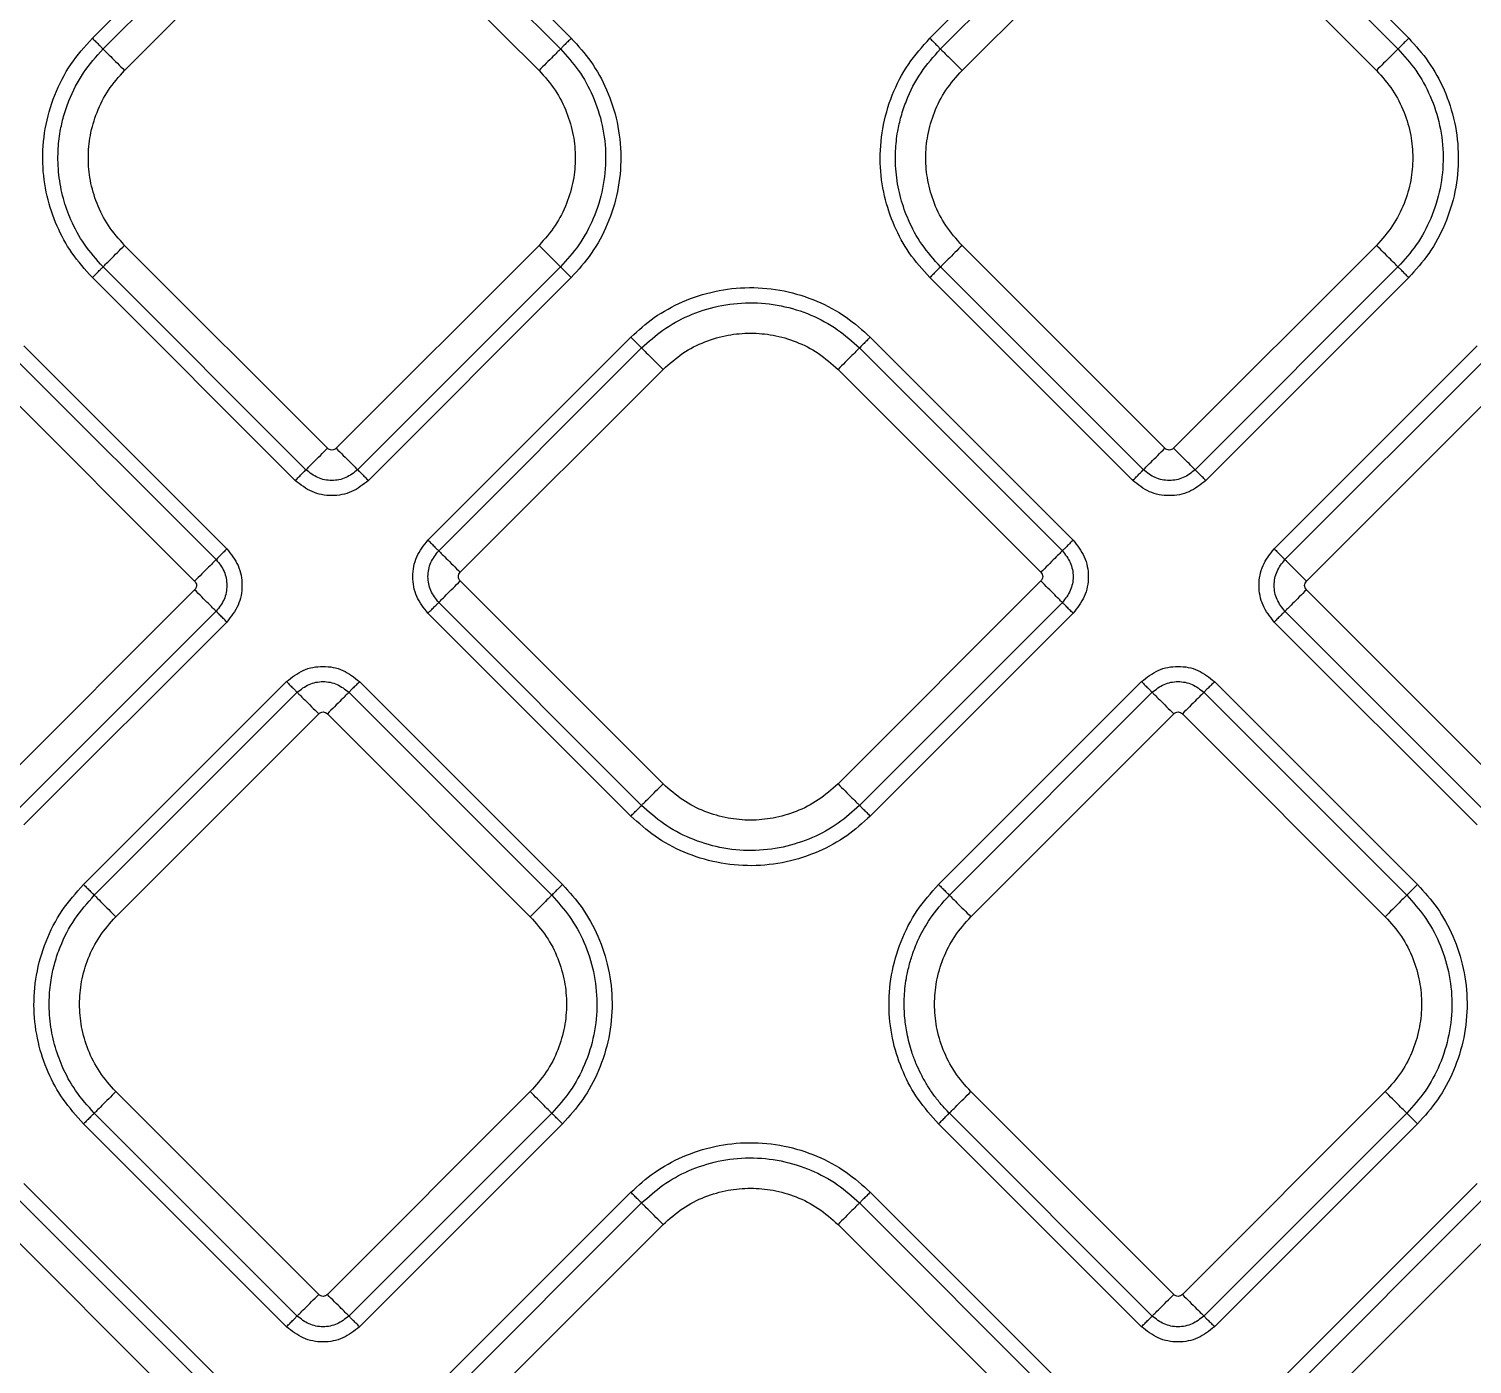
# Model space of a CAD drawing. Extents: x 832 to 912, y 781 to 934.
# Drawn here: x 872.201 to 876.887, y 846.933 to 851.269 of the extents above; entities that cross this region are included whole.
import ezdxf

# ---------------------------------------------------------------- set-up
doc = ezdxf.new("R2010")
doc.units = 0
doc.header["$MEASUREMENT"] = 0
doc.layers.add('1', color=4, linetype='Continuous')

# ---------------------------------------------------------------- blocks, each defined once
blk = doc.blocks.new('2026 SOVEREIGN HL')
at = {"layer": '1', "color": 3, "linetype": 'Continuous', "lineweight": 25}
for p, q in [((40.6776, 54.1437), (41.3364, 54.8025)), ((41.5739, 54.8025), (42.2327, 54.1437)), ((43.397, 54.1436), (44.0558, 54.8024)), ((44.2933, 54.8024), (44.9521, 54.1436)), ((40.7124, 54.1088), (41.3713, 54.7676)), ((41.539, 54.7676), (42.1978, 54.1088)), ((43.4319, 54.1088), (44.0907, 54.7676)), ((44.2584, 54.7676), (44.9172, 54.1088)), ((40.7822, 54.0391), (41.441, 54.6979)), ((41.4693, 54.6979), (42.1281, 54.0391)), ((43.5016, 54.039), (44.1604, 54.6979)), ((44.1887, 54.6979), (44.8475, 54.039)), ((41.441, 52.8121), (40.7822, 53.471)), ((42.1281, 53.471), (41.4693, 52.8121)), ((44.1604, 52.8121), (43.5016, 53.4709)), ((44.8475, 53.4709), (44.1887, 52.8121)), ((41.3713, 52.7424), (40.7124, 53.4012)), ((42.1978, 53.4012), (41.539, 52.7424)), ((44.0907, 52.7424), (43.4319, 53.4012)), ((44.9172, 53.4012), (44.2584, 52.7424)), ((41.3364, 52.7076), (40.6776, 53.3664)), ((42.2327, 53.3664), (41.5739, 52.7076)), ((44.0558, 52.7076), (43.397, 53.3664)), ((44.9521, 53.3664), (44.2933, 52.7076)), ((41.7674, 52.514), (42.4262, 53.1728)), ((43.2035, 53.1728), (43.8623, 52.514)), ((40.4207, 53.1095), (41.0795, 52.4506)), ((40.4555, 53.1443), (41.1143, 52.4855)), ((41.8022, 52.4792), (42.4611, 53.138)), ((43.1686, 53.138), (43.8274, 52.4792)), ((44.5153, 52.4855), (45.1741, 53.1443)), ((44.5501, 52.4506), (45.209, 53.1095)), ((41.872, 52.4094), (42.5308, 53.0683)), ((43.0989, 53.0683), (43.7577, 52.4094)), ((40.3509, 53.0397), (41.0098, 52.3809)), ((44.6199, 52.3809), (45.2787, 53.0397)), ((41.0098, 52.3526), (40.3509, 51.6938)), ((42.5308, 51.7223), (41.872, 52.3812)), ((43.7577, 52.3812), (43.0989, 51.7223)), ((45.2787, 51.6938), (44.6199, 52.3526)), ((42.4611, 51.6526), (41.8022, 52.3114)), ((43.8274, 52.3114), (43.1686, 51.6526)), ((41.0795, 52.2829), (40.4207, 51.6241)), ((42.4262, 51.6178), (41.7674, 52.2766)), ((43.8623, 52.2766), (43.2035, 51.6178)), ((45.209, 51.6241), (44.5501, 52.2829)), ((41.1143, 52.248), (40.4555, 51.5892)), ((45.1741, 51.5892), (44.5153, 52.248)), ((40.6491, 51.3957), (41.3079, 52.0545)), ((41.5453, 52.0545), (42.2041, 51.3957)), ((43.4255, 51.3957), (44.0843, 52.0545)), ((44.3218, 52.0545), (44.9806, 51.3957)), ((40.6839, 51.3608), (41.3427, 52.0197)), ((41.5105, 52.0197), (42.1693, 51.3608)), ((43.4604, 51.3609), (44.1192, 52.0197)), ((44.2869, 52.0197), (44.9457, 51.3609)), ((40.7536, 51.2911), (41.4125, 51.9499)), ((41.4407, 51.9499), (42.0996, 51.2911)), ((43.5301, 51.2911), (44.1889, 51.95)), ((44.2172, 51.95), (44.876, 51.2911)), ((41.4125, 50.0642), (40.7536, 50.723)), ((42.0996, 50.723), (41.4407, 50.0642)), ((44.1889, 50.0642), (43.5301, 50.723)), ((44.876, 50.723), (44.2172, 50.0642)), ((41.3079, 49.9596), (40.6491, 50.6184)), ((41.3427, 49.9945), (40.6839, 50.6533)), ((42.1693, 50.6533), (41.5105, 49.9945)), ((42.2041, 50.6184), (41.5453, 49.9596)), ((44.0843, 49.9597), (43.4255, 50.6185)), ((44.1192, 49.9945), (43.4604, 50.6533)), ((44.9457, 50.6533), (44.2869, 49.9945)), ((44.9806, 50.6185), (44.3218, 49.9597)), ((40.4207, 50.39), (41.0795, 49.7312)), ((40.4555, 50.4249), (41.1143, 49.7661)), ((41.7674, 49.7376), (42.4262, 50.3964)), ((43.2034, 50.3964), (43.8622, 49.7376)), ((44.5153, 49.7661), (45.1741, 50.4249)), ((44.5502, 49.7312), (45.209, 50.39)), ((41.8022, 49.7027), (42.461, 50.3615)), ((43.1686, 50.3615), (43.8274, 49.7027)), ((40.351, 50.3203), (41.0098, 49.6615)), ((41.8719, 49.633), (42.5307, 50.2918)), ((43.0989, 50.2918), (43.7577, 49.633)), ((44.6199, 49.6615), (45.2787, 50.3203))]:
    blk.add_line(p, q, dxfattribs=at)
for points, knots in [([(40.6776, 53.3664), (40.6542, 53.3925), (40.6088, 53.4432), (40.56, 53.5338), (40.527, 53.632), (40.5132, 53.7393), (40.521, 53.851), (40.5523, 53.9599), (40.6037, 54.0607), (40.6532, 54.1163), (40.6776, 54.1437)], [0, 0, 0, 0, 0.121442, 0.236288, 0.355187, 0.480547, 0.610328, 0.741991, 0.872767, 1, 1, 1, 1]), ([(40.6776, 54.1437), (40.6815, 54.1397), (40.6896, 54.1316), (40.7006, 54.1206), (40.7091, 54.1121), (40.7113, 54.1099), (40.7124, 54.1088)], [0, 0, 0, 0, 0.23645, 0.4921, 0.752056, 1, 1, 1, 1]), ([(42.2327, 54.1437), (42.2287, 54.1397), (42.2206, 54.1316), (42.2096, 54.1206), (42.2011, 54.1121), (42.1989, 54.1099), (42.1978, 54.1088)], [0, 0, 0, 0, 0.236451, 0.4921, 0.752056, 1, 1, 1, 1]), ([(42.2327, 54.1437), (42.2548, 54.119), (42.3005, 54.0683), (42.3511, 53.9755), (42.3852, 53.871), (42.3975, 53.7587), (42.3867, 53.6457), (42.3533, 53.5393), (42.3023, 53.4439), (42.2554, 53.3918), (42.2327, 53.3664)], [0, 0, 0, 0, 0.11509, 0.237016, 0.364589, 0.495523, 0.627141, 0.756681, 0.881634, 1, 1, 1, 1]), ([(43.397, 53.3664), (43.3736, 53.3924), (43.3282, 53.4431), (43.2794, 53.5337), (43.2464, 53.632), (43.2326, 53.7393), (43.2405, 53.851), (43.2717, 53.9599), (43.3231, 54.0607), (43.3726, 54.1162), (43.397, 54.1436)], [0, 0, 0, 0, 0.121442, 0.236288, 0.355187, 0.480547, 0.610328, 0.741991, 0.872767, 1, 1, 1, 1]), ([(43.397, 54.1436), (43.4009, 54.1397), (43.409, 54.1316), (43.42, 54.1206), (43.4285, 54.1121), (43.4308, 54.1099), (43.4319, 54.1088)], [0, 0, 0, 0, 0.236448, 0.492099, 0.752055, 1, 1, 1, 1]), ([(44.9521, 54.1436), (44.9482, 54.1397), (44.94, 54.1316), (44.9291, 54.1206), (44.9205, 54.1121), (44.9183, 54.1099), (44.9172, 54.1088)], [0, 0, 0, 0, 0.2364509, 0.4921013, 0.7520564, 1, 1, 1, 1]), ([(44.9521, 54.1436), (44.9743, 54.119), (45.0199, 54.0682), (45.0705, 53.9754), (45.1046, 53.8709), (45.1169, 53.7587), (45.1061, 53.6457), (45.0727, 53.5393), (45.0217, 53.4439), (44.9749, 53.3917), (44.9521, 53.3664)], [0, 0, 0, 0, 0.11509, 0.237017, 0.364589, 0.495523, 0.627141, 0.756681, 0.881633, 1, 1, 1, 1]), ([(40.7124, 53.4012), (40.6912, 53.425), (40.6498, 53.4712), (40.6144, 53.537), (40.5941, 53.5879), (40.5829, 53.6238), (40.5742, 53.6613), (40.5684, 53.7002), (40.5657, 53.739), (40.566, 53.7863), (40.5715, 53.8366), (40.5838, 53.8912), (40.606, 53.9562), (40.6452, 54.0333), (40.6902, 54.0839), (40.7124, 54.1088)], [0, 0, 0, 0, 0.121411, 0.236226, 0.282952, 0.33087, 0.379887, 0.429892, 0.480755, 0.528607, 0.610484, 0.67335, 0.742097, 0.872822, 1, 1, 1, 1]), ([(40.7124, 54.1088), (40.7146, 54.1066), (40.7191, 54.1021), (40.7361, 54.0851), (40.7581, 54.0632), (40.7743, 54.0469), (40.7822, 54.0391)], [0, 0, 0, 0, 0.2479413, 0.5079225, 0.7635547, 1, 1, 1, 1]), ([(42.1978, 54.1088), (42.1956, 54.1066), (42.1911, 54.1021), (42.1741, 54.0851), (42.1522, 54.0632), (42.1359, 54.0469), (42.1281, 54.0391)], [0, 0, 0, 0, 0.2479414, 0.5079228, 0.7635544, 1, 1, 1, 1]), ([(42.1978, 54.1088), (42.218, 54.0864), (42.2596, 54.0402), (42.3056, 53.9557), (42.3367, 53.8606), (42.3479, 53.7584), (42.338, 53.6555), (42.3076, 53.5587), (42.2612, 53.4718), (42.2185, 53.4243), (42.1978, 53.4012)], [0, 0, 0, 0, 0.11509, 0.237016, 0.364588, 0.495523, 0.627141, 0.756681, 0.881633, 1, 1, 1, 1]), ([(43.4319, 53.4012), (43.4106, 53.4249), (43.3692, 53.4711), (43.3338, 53.537), (43.3136, 53.5879), (43.3023, 53.6238), (43.2937, 53.6613), (43.2878, 53.7001), (43.2851, 53.739), (43.2854, 53.7863), (43.2909, 53.8366), (43.3033, 53.8912), (43.3254, 53.9562), (43.3646, 54.0333), (43.4096, 54.0838), (43.4319, 54.1088)], [0, 0, 0, 0, 0.121411, 0.236228, 0.282953, 0.330871, 0.379888, 0.429892, 0.480755, 0.528607, 0.610484, 0.67335, 0.742097, 0.872822, 1, 1, 1, 1]), ([(43.4319, 54.1088), (43.434, 54.1066), (43.4385, 54.1021), (43.4555, 54.0851), (43.4775, 54.0632), (43.4938, 54.0469), (43.5016, 54.039)], [0, 0, 0, 0, 0.2479409, 0.5079229, 0.7635551, 1, 1, 1, 1]), ([(44.9172, 54.1088), (44.915, 54.1066), (44.9105, 54.1021), (44.8935, 54.0851), (44.8716, 54.0632), (44.8553, 54.0469), (44.8475, 54.039)], [0, 0, 0, 0, 0.247941, 0.507922, 0.763554, 1, 1, 1, 1]), ([(44.9172, 54.1088), (44.9374, 54.0863), (44.979, 54.0401), (45.025, 53.9556), (45.0561, 53.8605), (45.0673, 53.7584), (45.0574, 53.6555), (45.027, 53.5586), (44.9806, 53.4718), (44.9379, 53.4243), (44.9172, 53.4012)], [0, 0, 0, 0, 0.11509, 0.237016, 0.364588, 0.495523, 0.627141, 0.756681, 0.881633, 1, 1, 1, 1]), ([(40.7822, 53.471), (40.7638, 53.4917), (40.7274, 53.5327), (40.6908, 53.6053), (40.6691, 53.68), (40.6623, 53.755), (40.6691, 53.83), (40.6908, 53.9047), (40.7274, 53.9774), (40.7638, 54.0184), (40.7822, 54.0391)], [0, 0, 0, 0, 0.131359, 0.259988, 0.383484, 0.5, 0.616516, 0.740012, 0.868641, 1, 1, 1, 1]), ([(42.1281, 54.0391), (42.1464, 54.0184), (42.1828, 53.9774), (42.2194, 53.9047), (42.2411, 53.83), (42.248, 53.755), (42.2411, 53.68), (42.2194, 53.6053), (42.1828, 53.5327), (42.1464, 53.4917), (42.1281, 53.471)], [0, 0, 0, 0, 0.131359, 0.259988, 0.383484, 0.5, 0.616516, 0.740012, 0.868641, 1, 1, 1, 1]), ([(43.5016, 53.4709), (43.4832, 53.4916), (43.4468, 53.5326), (43.4102, 53.6053), (43.3885, 53.68), (43.3817, 53.755), (43.3885, 53.83), (43.4102, 53.9047), (43.4468, 53.9774), (43.4832, 54.0183), (43.5016, 54.039)], [0, 0, 0, 0, 0.131359, 0.259989, 0.383484, 0.5, 0.616517, 0.740011, 0.868641, 1, 1, 1, 1]), ([(44.8475, 54.039), (44.8659, 54.0183), (44.9022, 53.9774), (44.9389, 53.9047), (44.9606, 53.83), (44.9674, 53.755), (44.9606, 53.68), (44.9389, 53.6053), (44.9022, 53.5326), (44.8659, 53.4916), (44.8475, 53.4709)], [0, 0, 0, 0, 0.13136, 0.259989, 0.383483, 0.5, 0.616516, 0.740011, 0.86864, 1, 1, 1, 1]), ([(40.7124, 53.4012), (40.7146, 53.4034), (40.7191, 53.4079), (40.7361, 53.4249), (40.7581, 53.4469), (40.7743, 53.4631), (40.7822, 53.471)], [0, 0, 0, 0, 0.247942, 0.507925, 0.763557, 1, 1, 1, 1]), ([(42.1978, 53.4012), (42.1956, 53.4034), (42.1911, 53.4079), (42.1741, 53.4249), (42.1522, 53.4469), (42.1359, 53.4631), (42.1281, 53.471)], [0, 0, 0, 0, 0.247942, 0.507925, 0.763557, 1, 1, 1, 1]), ([(43.5016, 53.4709), (43.4938, 53.4631), (43.4775, 53.4468), (43.4555, 53.4249), (43.4385, 53.4079), (43.434, 53.4034), (43.4319, 53.4012)], [0, 0, 0, 0, 0.236442, 0.492075, 0.752058, 1, 1, 1, 1]), ([(44.9172, 53.4012), (44.915, 53.4034), (44.9105, 53.4079), (44.8935, 53.4249), (44.8716, 53.4468), (44.8553, 53.4631), (44.8475, 53.4709)], [0, 0, 0, 0, 0.247943, 0.507924, 0.763556, 1, 1, 1, 1]), ([(40.6776, 53.3664), (40.6815, 53.3703), (40.6896, 53.3784), (40.7006, 53.3894), (40.7091, 53.3979), (40.7113, 53.4001), (40.7124, 53.4012)], [0, 0, 0, 0, 0.236445, 0.492097, 0.752055, 1, 1, 1, 1]), ([(42.2327, 53.3664), (42.2287, 53.3703), (42.2206, 53.3784), (42.2096, 53.3894), (42.2011, 53.3979), (42.1989, 53.4001), (42.1978, 53.4012)], [0, 0, 0, 0, 0.236447, 0.492097, 0.752055, 1, 1, 1, 1]), ([(43.4319, 53.4012), (43.4308, 53.4001), (43.4285, 53.3979), (43.42, 53.3894), (43.409, 53.3784), (43.4009, 53.3703), (43.397, 53.3664)], [0, 0, 0, 0, 0.247944, 0.507905, 0.763556, 1, 1, 1, 1]), ([(44.9521, 53.3664), (44.9482, 53.3703), (44.94, 53.3784), (44.9291, 53.3894), (44.9205, 53.3979), (44.9183, 53.4001), (44.9172, 53.4012)], [0, 0, 0, 0, 0.236446, 0.492097, 0.752057, 1, 1, 1, 1]), ([(42.4262, 53.1728), (42.4508, 53.195), (42.5016, 53.2407), (42.5944, 53.2913), (42.6989, 53.3254), (42.8111, 53.3377), (42.9241, 53.3269), (43.0306, 53.2934), (43.1259, 53.2424), (43.1781, 53.1956), (43.2035, 53.1728)], [0, 0, 0, 0, 0.11509, 0.237016, 0.364589, 0.495523, 0.627141, 0.756681, 0.881633, 1, 1, 1, 1]), ([(42.4611, 53.138), (42.4835, 53.1582), (42.5297, 53.1998), (42.6142, 53.2458), (42.7093, 53.2768), (42.8115, 53.288), (42.9143, 53.2782), (43.0112, 53.2478), (43.098, 53.2013), (43.1455, 53.1587), (43.1686, 53.138)], [0, 0, 0, 0, 0.11509, 0.237016, 0.364589, 0.495522, 0.62714, 0.756681, 0.881633, 1, 1, 1, 1]), ([(42.4262, 53.1728), (42.4301, 53.1689), (42.4383, 53.1608), (42.4492, 53.1498), (42.4577, 53.1413), (42.46, 53.1391), (42.4611, 53.138)], [0, 0, 0, 0, 0.23645, 0.4921, 0.752056, 1, 1, 1, 1]), ([(42.5308, 53.0683), (42.5515, 53.0866), (42.5925, 53.123), (42.6651, 53.1596), (42.7398, 53.1813), (42.8148, 53.1881), (42.8898, 53.1813), (42.9645, 53.1596), (43.0372, 53.123), (43.0782, 53.0866), (43.0989, 53.0683)], [0, 0, 0, 0, 0.131359, 0.259989, 0.383484, 0.5, 0.616516, 0.740011, 0.868641, 1, 1, 1, 1]), ([(43.2035, 53.1728), (43.1996, 53.1689), (43.1914, 53.1608), (43.1805, 53.1498), (43.172, 53.1413), (43.1697, 53.1391), (43.1686, 53.138)], [0, 0, 0, 0, 0.236448, 0.492099, 0.752055, 1, 1, 1, 1]), ([(42.4611, 53.138), (42.4632, 53.1358), (42.4677, 53.1313), (42.4847, 53.1143), (42.5067, 53.0924), (42.523, 53.0761), (42.5308, 53.0683)], [0, 0, 0, 0, 0.2479409, 0.5079218, 0.7635538, 1, 1, 1, 1]), ([(43.1686, 53.138), (43.1664, 53.1358), (43.1619, 53.1313), (43.1449, 53.1143), (43.123, 53.0924), (43.1067, 53.0761), (43.0989, 53.0683)], [0, 0, 0, 0, 0.2479409, 0.5079229, 0.7635551, 1, 1, 1, 1]), ([(41.3713, 52.7424), (41.3734, 52.7446), (41.3779, 52.7491), (41.3949, 52.7661), (41.4169, 52.788), (41.4332, 52.8043), (41.441, 52.8121)], [0, 0, 0, 0, 0.247941, 0.507925, 0.763555, 1, 1, 1, 1]), ([(41.4693, 52.8121), (41.4672, 52.8105), (41.463, 52.8073), (41.4551, 52.8058), (41.4472, 52.8073), (41.443, 52.8105), (41.441, 52.8121)], [0, 0, 0, 0, 0.250228, 0.499998, 0.749772, 1, 1, 1, 1]), ([(41.4693, 52.8121), (41.4771, 52.8043), (41.4934, 52.788), (41.5153, 52.7661), (41.5323, 52.7491), (41.5368, 52.7446), (41.539, 52.7424)], [0, 0, 0, 0, 0.236445, 0.492075, 0.752059, 1, 1, 1, 1]), ([(44.0907, 52.7424), (44.0929, 52.7446), (44.0973, 52.7491), (44.1144, 52.7661), (44.1363, 52.788), (44.1526, 52.8043), (44.1604, 52.8121)], [0, 0, 0, 0, 0.247942, 0.507925, 0.763558, 1, 1, 1, 1]), ([(44.1887, 52.8121), (44.1866, 52.8105), (44.1825, 52.8072), (44.1745, 52.8058), (44.1666, 52.8072), (44.1625, 52.8105), (44.1604, 52.8121)], [0, 0, 0, 0, 0.2502254, 0.5, 0.7497746, 1, 1, 1, 1]), ([(44.2584, 52.7424), (44.2562, 52.7446), (44.2517, 52.749), (44.2348, 52.766), (44.2128, 52.788), (44.1965, 52.8043), (44.1887, 52.8121)], [0, 0, 0, 0, 0.247332, 0.507094, 0.762967, 1, 1, 1, 1]), ([(41.3364, 52.7076), (41.3403, 52.7115), (41.3484, 52.7196), (41.3594, 52.7306), (41.3679, 52.7391), (41.3702, 52.7413), (41.3713, 52.7424)], [0, 0, 0, 0, 0.236448, 0.492098, 0.752056, 1, 1, 1, 1]), ([(41.539, 52.7424), (41.5267, 52.7328), (41.5022, 52.7134), (41.4551, 52.7048), (41.4081, 52.7134), (41.3835, 52.7328), (41.3713, 52.7424)], [0, 0, 0, 0, 0.249876, 0.500014, 0.750138, 1, 1, 1, 1]), ([(41.539, 52.7424), (41.5401, 52.7413), (41.5423, 52.7391), (41.5508, 52.7306), (41.5618, 52.7196), (41.5699, 52.7115), (41.5739, 52.7076)], [0, 0, 0, 0, 0.247944, 0.507902, 0.763552, 1, 1, 1, 1]), ([(44.0558, 52.7076), (44.0597, 52.7115), (44.0679, 52.7196), (44.0788, 52.7306), (44.0873, 52.7391), (44.0896, 52.7413), (44.0907, 52.7424)], [0, 0, 0, 0, 0.236449, 0.492098, 0.752056, 1, 1, 1, 1]), ([(44.2584, 52.7424), (44.2461, 52.7327), (44.2216, 52.7134), (44.1745, 52.7048), (44.1275, 52.7134), (44.1029, 52.7327), (44.0907, 52.7424)], [0, 0, 0, 0, 0.249861, 0.499986, 0.750125, 1, 1, 1, 1]), ([(44.2933, 52.7076), (44.2891, 52.7117), (44.2809, 52.72), (44.27, 52.7308), (44.2617, 52.7391), (44.2595, 52.7413), (44.2584, 52.7424)], [0, 0, 0, 0, 0.250007, 0.500014, 0.750005, 1, 1, 1, 1]), ([(41.5739, 52.7076), (41.5565, 52.6939), (41.5218, 52.6664), (41.4551, 52.6544), (41.3885, 52.6664), (41.3537, 52.6939), (41.3364, 52.7076)], [0, 0, 0, 0, 0.25007, 0.500017, 0.749933, 1, 1, 1, 1]), ([(44.2933, 52.7076), (44.2759, 52.6938), (44.2412, 52.6664), (44.1745, 52.6543), (44.1079, 52.6664), (44.0732, 52.6938), (44.0558, 52.7076)], [0, 0, 0, 0, 0.250068, 0.499984, 0.74993, 1, 1, 1, 1]), ([(41.7674, 52.2766), (41.7537, 52.2939), (41.7262, 52.3287), (41.7142, 52.3953), (41.7262, 52.4619), (41.7537, 52.4967), (41.7674, 52.514)], [0, 0, 0, 0, 0.250071, 0.500018, 0.749932, 1, 1, 1, 1]), ([(41.7674, 52.514), (41.7713, 52.5101), (41.7794, 52.502), (41.7904, 52.491), (41.7989, 52.4825), (41.8011, 52.4803), (41.8022, 52.4792)], [0, 0, 0, 0, 0.236446, 0.4921, 0.752057, 1, 1, 1, 1]), ([(43.8623, 52.514), (43.8581, 52.5099), (43.8499, 52.5016), (43.8391, 52.4908), (43.8308, 52.4825), (43.8285, 52.4803), (43.8274, 52.4792)], [0, 0, 0, 0, 0.250005, 0.50001, 0.750003, 1, 1, 1, 1]), ([(43.8623, 52.514), (43.876, 52.4967), (43.9034, 52.4619), (43.9155, 52.3953), (43.9034, 52.3287), (43.876, 52.2939), (43.8623, 52.2766)], [0, 0, 0, 0, 0.250071, 0.500016, 0.749932, 1, 1, 1, 1]), ([(41.0795, 52.4506), (41.0773, 52.4485), (41.0728, 52.444), (41.0558, 52.427), (41.0339, 52.4051), (41.0176, 52.3888), (41.0098, 52.3809)], [0, 0, 0, 0, 0.2473327, 0.5070928, 0.7629676, 1, 1, 1, 1]), ([(41.1143, 52.4855), (41.1102, 52.4814), (41.1019, 52.4731), (41.0911, 52.4623), (41.0828, 52.454), (41.0806, 52.4518), (41.0795, 52.4506)], [0, 0, 0, 0, 0.250007, 0.500015, 0.750005, 1, 1, 1, 1]), ([(41.0795, 52.4506), (41.0891, 52.4384), (41.1085, 52.4138), (41.1171, 52.3668), (41.1085, 52.3197), (41.0891, 52.2952), (41.0795, 52.2829)], [0, 0, 0, 0, 0.249877, 0.500015, 0.750138, 1, 1, 1, 1]), ([(41.1143, 52.4855), (41.128, 52.4682), (41.1555, 52.4334), (41.1675, 52.3668), (41.1555, 52.3001), (41.128, 52.2654), (41.1143, 52.248)], [0, 0, 0, 0, 0.2500709, 0.5000178, 0.7499324, 1, 1, 1, 1]), ([(41.8022, 52.3114), (41.7926, 52.3237), (41.7732, 52.3482), (41.7646, 52.3953), (41.7732, 52.4424), (41.7926, 52.4669), (41.8022, 52.4792)], [0, 0, 0, 0, 0.249875, 0.500013, 0.75014, 1, 1, 1, 1]), ([(41.8022, 52.4792), (41.8044, 52.477), (41.8089, 52.4725), (41.8259, 52.4555), (41.8479, 52.4335), (41.8641, 52.4173), (41.872, 52.4094)], [0, 0, 0, 0, 0.247942, 0.507925, 0.763557, 1, 1, 1, 1]), ([(43.8274, 52.4792), (43.8253, 52.477), (43.8208, 52.4725), (43.8038, 52.4555), (43.7819, 52.4336), (43.7656, 52.4173), (43.7577, 52.4094)], [0, 0, 0, 0, 0.247332, 0.507094, 0.762967, 1, 1, 1, 1]), ([(43.8274, 52.4792), (43.8371, 52.4669), (43.8564, 52.4424), (43.865, 52.3953), (43.8564, 52.3482), (43.8371, 52.3237), (43.8274, 52.3114)], [0, 0, 0, 0, 0.249877, 0.500016, 0.750139, 1, 1, 1, 1]), ([(44.5153, 52.248), (44.5016, 52.2654), (44.4741, 52.3001), (44.4621, 52.3668), (44.4741, 52.4334), (44.5016, 52.4682), (44.5153, 52.4855)], [0, 0, 0, 0, 0.250071, 0.500018, 0.749932, 1, 1, 1, 1]), ([(44.5153, 52.4855), (44.5192, 52.4816), (44.5273, 52.4735), (44.5383, 52.4625), (44.5468, 52.454), (44.549, 52.4517), (44.5501, 52.4506)], [0, 0, 0, 0, 0.236446, 0.4921, 0.752056, 1, 1, 1, 1]), ([(44.5501, 52.2829), (44.5405, 52.2952), (44.5211, 52.3197), (44.5125, 52.3668), (44.5211, 52.4138), (44.5405, 52.4384), (44.5501, 52.4506)], [0, 0, 0, 0, 0.249877, 0.500015, 0.750137, 1, 1, 1, 1]), ([(44.5501, 52.4506), (44.5523, 52.4485), (44.5568, 52.444), (44.5738, 52.427), (44.5958, 52.405), (44.612, 52.3887), (44.6199, 52.3809)], [0, 0, 0, 0, 0.247942, 0.507923, 0.763554, 1, 1, 1, 1]), ([(41.872, 52.3812), (41.8703, 52.3832), (41.8671, 52.3874), (41.8656, 52.3953), (41.8671, 52.4032), (41.8703, 52.4074), (41.872, 52.4094)], [0, 0, 0, 0, 0.25022, 0.499992, 0.749764, 1, 1, 1, 1]), ([(43.7577, 52.4094), (43.7593, 52.4074), (43.7626, 52.4032), (43.7641, 52.3953), (43.7626, 52.3874), (43.7593, 52.3832), (43.7577, 52.3812)], [0, 0, 0, 0, 0.250236, 0.500008, 0.74978, 1, 1, 1, 1]), ([(41.0098, 52.3809), (41.0114, 52.3789), (41.0146, 52.3747), (41.0161, 52.3668), (41.0146, 52.3589), (41.0114, 52.3547), (41.0098, 52.3526)], [0, 0, 0, 0, 0.250219, 0.499992, 0.749765, 1, 1, 1, 1]), ([(41.0795, 52.2829), (41.0773, 52.2851), (41.0728, 52.2896), (41.0558, 52.3066), (41.0339, 52.3285), (41.0176, 52.3448), (41.0098, 52.3526)], [0, 0, 0, 0, 0.247943, 0.507924, 0.763557, 1, 1, 1, 1]), ([(41.8022, 52.3114), (41.8044, 52.3136), (41.8089, 52.3181), (41.8259, 52.3351), (41.8478, 52.357), (41.8641, 52.3733), (41.872, 52.3812)], [0, 0, 0, 0, 0.247332, 0.507092, 0.762967, 1, 1, 1, 1]), ([(43.8274, 52.3114), (43.8252, 52.3136), (43.8208, 52.3181), (43.8037, 52.3351), (43.7818, 52.3571), (43.7655, 52.3733), (43.7577, 52.3812)], [0, 0, 0, 0, 0.2479408, 0.5079228, 0.7635537, 1, 1, 1, 1]), ([(44.6199, 52.3526), (44.612, 52.3448), (44.5958, 52.3285), (44.5738, 52.3066), (44.5568, 52.2896), (44.5523, 52.2851), (44.5501, 52.2829)], [0, 0, 0, 0, 0.236444, 0.492075, 0.752058, 1, 1, 1, 1]), ([(44.6199, 52.3526), (44.6182, 52.3547), (44.615, 52.3589), (44.6135, 52.3668), (44.615, 52.3747), (44.6182, 52.3789), (44.6199, 52.3809)], [0, 0, 0, 0, 0.250236, 0.500008, 0.74978, 1, 1, 1, 1]), ([(41.7674, 52.2766), (41.7715, 52.2807), (41.7798, 52.289), (41.7906, 52.2998), (41.7989, 52.3081), (41.8011, 52.3103), (41.8022, 52.3114)], [0, 0, 0, 0, 0.250006, 0.500014, 0.750003, 1, 1, 1, 1]), ([(43.8623, 52.2766), (43.8584, 52.2805), (43.8502, 52.2886), (43.8393, 52.2996), (43.8308, 52.3081), (43.8285, 52.3103), (43.8274, 52.3114)], [0, 0, 0, 0, 0.2364453, 0.4920987, 0.7520541, 1, 1, 1, 1]), ([(41.1143, 52.248), (41.1104, 52.252), (41.1023, 52.2601), (41.0913, 52.2711), (41.0828, 52.2796), (41.0806, 52.2818), (41.0795, 52.2829)], [0, 0, 0, 0, 0.236447, 0.492099, 0.752057, 1, 1, 1, 1]), ([(44.5501, 52.2829), (44.549, 52.2818), (44.5468, 52.2796), (44.5383, 52.2711), (44.5273, 52.2601), (44.5192, 52.252), (44.5153, 52.248)], [0, 0, 0, 0, 0.247944, 0.5079, 0.763554, 1, 1, 1, 1]), ([(41.3079, 52.0545), (41.3252, 52.0682), (41.36, 52.0957), (41.4266, 52.1077), (41.4932, 52.0957), (41.528, 52.0682), (41.5453, 52.0545)], [0, 0, 0, 0, 0.2500704, 0.5000172, 0.7499332, 1, 1, 1, 1]), ([(44.0843, 52.0545), (44.1017, 52.0683), (44.1364, 52.0957), (44.203, 52.1077), (44.2697, 52.0957), (44.3044, 52.0683), (44.3218, 52.0545)], [0, 0, 0, 0, 0.250071, 0.500017, 0.749933, 1, 1, 1, 1]), ([(41.3079, 52.0545), (41.312, 52.0504), (41.3203, 52.0421), (41.3311, 52.0313), (41.3394, 52.023), (41.3416, 52.0208), (41.3427, 52.0197)], [0, 0, 0, 0, 0.250006, 0.500009, 0.750002, 1, 1, 1, 1]), ([(41.3427, 52.0197), (41.355, 52.0293), (41.3795, 52.0487), (41.4266, 52.0573), (41.4737, 52.0487), (41.4982, 52.0293), (41.5105, 52.0197)], [0, 0, 0, 0, 0.249877, 0.500014, 0.750138, 1, 1, 1, 1]), ([(41.5453, 52.0545), (41.5414, 52.0506), (41.5333, 52.0425), (41.5223, 52.0315), (41.5138, 52.023), (41.5116, 52.0207), (41.5105, 52.0197)], [0, 0, 0, 0, 0.236442, 0.492097, 0.752056, 1, 1, 1, 1]), ([(44.0843, 52.0545), (44.0884, 52.0504), (44.0967, 52.0421), (44.1076, 52.0313), (44.1159, 52.023), (44.1181, 52.0208), (44.1192, 52.0197)], [0, 0, 0, 0, 0.250008, 0.50001, 0.750003, 1, 1, 1, 1]), ([(44.1192, 52.0197), (44.1314, 52.0294), (44.156, 52.0487), (44.203, 52.0573), (44.2501, 52.0487), (44.2746, 52.0294), (44.2869, 52.0197)], [0, 0, 0, 0, 0.249875, 0.500014, 0.750138, 1, 1, 1, 1]), ([(44.3218, 52.0545), (44.3179, 52.0506), (44.3097, 52.0425), (44.2988, 52.0315), (44.2902, 52.023), (44.288, 52.0208), (44.2869, 52.0197)], [0, 0, 0, 0, 0.236449, 0.492098, 0.752056, 1, 1, 1, 1]), ([(41.3427, 52.0197), (41.3449, 52.0175), (41.3494, 52.013), (41.3664, 51.996), (41.3883, 51.9741), (41.4046, 51.9578), (41.4125, 51.9499)], [0, 0, 0, 0, 0.247332, 0.507094, 0.762967, 1, 1, 1, 1]), ([(41.5105, 52.0197), (41.5083, 52.0175), (41.5038, 52.013), (41.4868, 51.996), (41.4648, 51.974), (41.4486, 51.9578), (41.4407, 51.9499)], [0, 0, 0, 0, 0.247941, 0.507922, 0.763554, 1, 1, 1, 1]), ([(44.1192, 52.0197), (44.1214, 52.0175), (44.1258, 52.013), (44.1428, 51.9961), (44.1648, 51.9741), (44.1811, 51.9578), (44.1889, 51.95)], [0, 0, 0, 0, 0.247332, 0.507094, 0.762967, 1, 1, 1, 1]), ([(44.2869, 52.0197), (44.2847, 52.0175), (44.2802, 52.013), (44.2632, 51.996), (44.2413, 51.9741), (44.225, 51.9578), (44.2172, 51.95)], [0, 0, 0, 0, 0.247941, 0.507923, 0.763555, 1, 1, 1, 1]), ([(41.4125, 51.9499), (41.4145, 51.9516), (41.4187, 51.9548), (41.4266, 51.9563), (41.4345, 51.9548), (41.4387, 51.9516), (41.4407, 51.9499)], [0, 0, 0, 0, 0.250235, 0.5, 0.749769, 1, 1, 1, 1]), ([(44.1889, 51.95), (44.191, 51.9516), (44.1951, 51.9549), (44.203, 51.9563), (44.211, 51.9549), (44.2151, 51.9516), (44.2172, 51.95)], [0, 0, 0, 0, 0.2502254, 0.5, 0.7497746, 1, 1, 1, 1]), ([(42.4611, 51.6526), (42.4632, 51.6548), (42.4677, 51.6593), (42.4847, 51.6763), (42.5067, 51.6982), (42.523, 51.7145), (42.5308, 51.7223)], [0, 0, 0, 0, 0.247942, 0.507923, 0.763555, 1, 1, 1, 1]), ([(43.0989, 51.7223), (43.0782, 51.704), (43.0372, 51.6676), (42.9645, 51.631), (42.8898, 51.6093), (42.8148, 51.6024), (42.7398, 51.6093), (42.6651, 51.631), (42.5925, 51.6676), (42.5515, 51.704), (42.5308, 51.7223)], [0, 0, 0, 0, 0.131359, 0.259988, 0.383484, 0.5, 0.616516, 0.740012, 0.868641, 1, 1, 1, 1]), ([(43.0989, 51.7223), (43.1067, 51.7145), (43.123, 51.6982), (43.1449, 51.6763), (43.1619, 51.6593), (43.1664, 51.6548), (43.1686, 51.6526)], [0, 0, 0, 0, 0.236444, 0.492076, 0.752058, 1, 1, 1, 1]), ([(42.4262, 51.6178), (42.4301, 51.6217), (42.4383, 51.6298), (42.4492, 51.6408), (42.4577, 51.6493), (42.46, 51.6515), (42.4611, 51.6526)], [0, 0, 0, 0, 0.236447, 0.492098, 0.752056, 1, 1, 1, 1]), ([(43.1686, 51.6526), (43.1462, 51.6324), (43.1, 51.5908), (43.0155, 51.5448), (42.9204, 51.5138), (42.8182, 51.5026), (42.7154, 51.5124), (42.6185, 51.5428), (42.5317, 51.5893), (42.4842, 51.6319), (42.4611, 51.6526)], [0, 0, 0, 0, 0.1150895, 0.2370165, 0.3645884, 0.4955226, 0.6271406, 0.7566811, 0.8816332, 1, 1, 1, 1]), ([(43.1686, 51.6526), (43.1697, 51.6515), (43.172, 51.6493), (43.1805, 51.6408), (43.1914, 51.6298), (43.1996, 51.6217), (43.2035, 51.6178)], [0, 0, 0, 0, 0.247945, 0.507903, 0.763554, 1, 1, 1, 1]), ([(43.2035, 51.6178), (43.1788, 51.5956), (43.1281, 51.5499), (43.0353, 51.4993), (42.9308, 51.4652), (42.8185, 51.4529), (42.7056, 51.4637), (42.5991, 51.4971), (42.5038, 51.5481), (42.4516, 51.595), (42.4262, 51.6178)], [0, 0, 0, 0, 0.11509, 0.237016, 0.364589, 0.495522, 0.62714, 0.756681, 0.881633, 1, 1, 1, 1]), ([(40.6491, 50.6184), (40.6257, 50.6445), (40.5803, 50.6952), (40.5314, 50.7858), (40.4985, 50.8841), (40.4846, 50.9914), (40.4925, 51.103), (40.5238, 51.212), (40.5752, 51.3128), (40.6247, 51.3683), (40.6491, 51.3957)], [0, 0, 0, 0, 0.121443, 0.236288, 0.355187, 0.480548, 0.610328, 0.741991, 0.872768, 1, 1, 1, 1]), ([(40.6491, 51.3957), (40.653, 51.3918), (40.6611, 51.3836), (40.6721, 51.3727), (40.6806, 51.3642), (40.6828, 51.3619), (40.6839, 51.3608)], [0, 0, 0, 0, 0.236445, 0.492097, 0.752055, 1, 1, 1, 1]), ([(42.2041, 51.3957), (42.2002, 51.3918), (42.1921, 51.3836), (42.1811, 51.3727), (42.1726, 51.3642), (42.1704, 51.3619), (42.1693, 51.3608)], [0, 0, 0, 0, 0.2364447, 0.4920964, 0.7520547, 1, 1, 1, 1]), ([(42.2041, 51.3957), (42.2263, 51.3711), (42.272, 51.3203), (42.3226, 51.2275), (42.3567, 51.123), (42.369, 51.0108), (42.3582, 50.8978), (42.3248, 50.7913), (42.2737, 50.696), (42.2269, 50.6438), (42.2041, 50.6184)], [0, 0, 0, 0, 0.11509, 0.237016, 0.364588, 0.495522, 0.62714, 0.756681, 0.881633, 1, 1, 1, 1]), ([(43.4255, 50.6185), (43.4022, 50.6445), (43.3567, 50.6952), (43.3079, 50.7858), (43.2749, 50.8841), (43.2611, 50.9914), (43.269, 51.1031), (43.3002, 51.212), (43.3517, 51.3128), (43.4011, 51.3683), (43.4255, 51.3957)], [0, 0, 0, 0, 0.121443, 0.236288, 0.355187, 0.480548, 0.610328, 0.741991, 0.872768, 1, 1, 1, 1]), ([(43.4255, 51.3957), (43.4294, 51.3918), (43.4376, 51.3837), (43.4485, 51.3727), (43.457, 51.3642), (43.4593, 51.362), (43.4604, 51.3609)], [0, 0, 0, 0, 0.236446, 0.492097, 0.752057, 1, 1, 1, 1]), ([(44.9806, 51.3957), (44.9767, 51.3918), (44.9685, 51.3837), (44.9576, 51.3727), (44.9491, 51.3642), (44.9468, 51.362), (44.9457, 51.3609)], [0, 0, 0, 0, 0.236443, 0.492095, 0.752057, 1, 1, 1, 1]), ([(44.9806, 51.3957), (45.0028, 51.3711), (45.0484, 51.3203), (45.099, 51.2275), (45.1331, 51.123), (45.1454, 51.0108), (45.1346, 50.8978), (45.1012, 50.7914), (45.0502, 50.696), (45.0034, 50.6438), (44.9806, 50.6185)], [0, 0, 0, 0, 0.11509, 0.237016, 0.364588, 0.495522, 0.62714, 0.756681, 0.881633, 1, 1, 1, 1]), ([(40.6839, 50.6533), (40.6627, 50.677), (40.6213, 50.7232), (40.5859, 50.789), (40.5656, 50.84), (40.5544, 50.8759), (40.5457, 50.9134), (40.5399, 50.9522), (40.5371, 50.9911), (40.5375, 51.0384), (40.543, 51.0886), (40.5553, 51.1432), (40.5775, 51.2083), (40.6167, 51.2853), (40.6617, 51.3359), (40.6839, 51.3608)], [0, 0, 0, 0, 0.121412, 0.236228, 0.282954, 0.330872, 0.379889, 0.429892, 0.480755, 0.528606, 0.610484, 0.673349, 0.742097, 0.872822, 1, 1, 1, 1]), ([(40.6839, 51.3608), (40.6861, 51.3586), (40.6906, 51.3542), (40.7076, 51.3371), (40.7295, 51.3152), (40.7458, 51.2989), (40.7536, 51.2911)], [0, 0, 0, 0, 0.247941, 0.507924, 0.763556, 1, 1, 1, 1]), ([(42.1693, 51.3608), (42.1671, 51.3586), (42.1626, 51.3542), (42.1456, 51.3371), (42.1237, 51.3152), (42.1074, 51.2989), (42.0996, 51.2911)], [0, 0, 0, 0, 0.247941, 0.507924, 0.763556, 1, 1, 1, 1]), ([(42.1693, 51.3608), (42.1895, 51.3384), (42.2311, 51.2922), (42.2771, 51.2077), (42.3081, 51.1126), (42.3193, 51.0104), (42.3095, 50.9076), (42.2791, 50.8107), (42.2326, 50.7239), (42.19, 50.6764), (42.1693, 50.6533)], [0, 0, 0, 0, 0.11509, 0.237016, 0.364588, 0.495523, 0.627141, 0.756681, 0.881633, 1, 1, 1, 1]), ([(43.4604, 50.6533), (43.4514, 50.6627), (43.4337, 50.6812), (43.4102, 50.7111), (43.3894, 50.7418), (43.3713, 50.7734), (43.3593, 50.7982), (43.3482, 50.8243), (43.3353, 50.859), (43.3227, 50.9077), (43.316, 50.9548), (43.3137, 50.9926), (43.3138, 51.0248), (43.316, 51.0577), (43.3199, 51.086), (43.3246, 51.1109), (43.331, 51.1385), (43.3428, 51.1772), (43.3597, 51.218), (43.379, 51.2546), (43.4081, 51.3027), (43.4381, 51.336), (43.4604, 51.3609)], [0, 0, 0, 0, 0.04945, 0.097842, 0.145077, 0.191069, 0.2366, 0.250315, 0.299441, 0.377797, 0.441722, 0.480769, 0.522424, 0.564463, 0.606802, 0.631411, 0.661241, 0.714856, 0.78586, 0.829517, 0.872872, 1, 1, 1, 1]), ([(43.4604, 51.3609), (43.4626, 51.3587), (43.467, 51.3542), (43.4841, 51.3372), (43.506, 51.3153), (43.5223, 51.299), (43.5301, 51.2911)], [0, 0, 0, 0, 0.247942, 0.507923, 0.763555, 1, 1, 1, 1]), ([(44.9457, 51.3609), (44.9435, 51.3587), (44.939, 51.3542), (44.922, 51.3372), (44.9001, 51.3153), (44.8838, 51.299), (44.876, 51.2911)], [0, 0, 0, 0, 0.247942, 0.5079241, 0.7635564, 1, 1, 1, 1]), ([(44.9457, 51.3609), (44.9659, 51.3384), (45.0075, 51.2922), (45.0535, 51.2077), (45.0846, 51.1126), (45.0958, 51.0105), (45.0859, 50.9076), (45.0555, 50.8107), (45.0091, 50.7239), (44.9665, 50.6764), (44.9457, 50.6533)], [0, 0, 0, 0, 0.11509, 0.237016, 0.364588, 0.495523, 0.627141, 0.756681, 0.881633, 1, 1, 1, 1]), ([(40.7536, 50.723), (40.7353, 50.7437), (40.6989, 50.7847), (40.6623, 50.8574), (40.6406, 50.9321), (40.6338, 51.0071), (40.6406, 51.0821), (40.6623, 51.1568), (40.6989, 51.2294), (40.7353, 51.2704), (40.7536, 51.2911)], [0, 0, 0, 0, 0.131359, 0.259989, 0.383484, 0.5, 0.616516, 0.740011, 0.868641, 1, 1, 1, 1]), ([(42.0996, 51.2911), (42.1179, 51.2704), (42.1543, 51.2294), (42.1909, 51.1568), (42.2126, 51.0821), (42.2195, 51.0071), (42.2126, 50.9321), (42.1909, 50.8574), (42.1543, 50.7847), (42.1179, 50.7437), (42.0996, 50.723)], [0, 0, 0, 0, 0.131359, 0.259989, 0.383484, 0.5, 0.616516, 0.740011, 0.868641, 1, 1, 1, 1]), ([(43.5301, 50.723), (43.5117, 50.7437), (43.4753, 50.7847), (43.4387, 50.8574), (43.417, 50.9321), (43.4102, 51.0071), (43.417, 51.0821), (43.4387, 51.1568), (43.4753, 51.2295), (43.5117, 51.2704), (43.5301, 51.2911)], [0, 0, 0, 0, 0.13136, 0.259989, 0.383484, 0.5, 0.616516, 0.740011, 0.868641, 1, 1, 1, 1]), ([(44.876, 51.2911), (44.8944, 51.2704), (44.9307, 51.2295), (44.9674, 51.1568), (44.9891, 51.0821), (44.9959, 51.0071), (44.9891, 50.9321), (44.9674, 50.8574), (44.9307, 50.7847), (44.8944, 50.7437), (44.876, 50.723)], [0, 0, 0, 0, 0.131359, 0.259988, 0.383484, 0.5, 0.616516, 0.740011, 0.868641, 1, 1, 1, 1]), ([(40.7536, 50.723), (40.7458, 50.7152), (40.7295, 50.6989), (40.7076, 50.677), (40.6906, 50.66), (40.6861, 50.6555), (40.6839, 50.6533)], [0, 0, 0, 0, 0.236446, 0.492077, 0.752058, 1, 1, 1, 1]), ([(42.1693, 50.6533), (42.1671, 50.6555), (42.1626, 50.66), (42.1456, 50.677), (42.1237, 50.6989), (42.1074, 50.7152), (42.0996, 50.723)], [0, 0, 0, 0, 0.2479416, 0.507923, 0.7635552, 1, 1, 1, 1]), ([(43.4604, 50.6533), (43.4626, 50.6555), (43.467, 50.66), (43.4841, 50.677), (43.506, 50.6989), (43.5223, 50.7152), (43.5301, 50.723)], [0, 0, 0, 0, 0.247942, 0.507923, 0.763555, 1, 1, 1, 1]), ([(44.9457, 50.6533), (44.9435, 50.6555), (44.939, 50.66), (44.922, 50.677), (44.9001, 50.6989), (44.8838, 50.7152), (44.876, 50.723)], [0, 0, 0, 0, 0.247942, 0.5079241, 0.7635564, 1, 1, 1, 1]), ([(40.6839, 50.6533), (40.6828, 50.6522), (40.6806, 50.6499), (40.6721, 50.6414), (40.6611, 50.6305), (40.653, 50.6223), (40.6491, 50.6184)], [0, 0, 0, 0, 0.247944, 0.507901, 0.763552, 1, 1, 1, 1]), ([(42.2041, 50.6184), (42.2002, 50.6223), (42.1921, 50.6305), (42.1811, 50.6414), (42.1726, 50.6499), (42.1704, 50.6522), (42.1693, 50.6533)], [0, 0, 0, 0, 0.236447, 0.492098, 0.752056, 1, 1, 1, 1]), ([(43.4255, 50.6185), (43.4294, 50.6224), (43.4376, 50.6305), (43.4485, 50.6415), (43.457, 50.65), (43.4593, 50.6522), (43.4604, 50.6533)], [0, 0, 0, 0, 0.2364485, 0.4920994, 0.7520569, 1, 1, 1, 1]), ([(44.9806, 50.6185), (44.9767, 50.6224), (44.9685, 50.6305), (44.9576, 50.6415), (44.9491, 50.65), (44.9468, 50.6522), (44.9457, 50.6533)], [0, 0, 0, 0, 0.236446, 0.492097, 0.752057, 1, 1, 1, 1]), ([(42.4262, 50.3964), (42.4508, 50.4186), (42.5016, 50.4643), (42.5944, 50.5148), (42.6989, 50.5489), (42.8111, 50.5612), (42.9241, 50.5504), (43.0305, 50.517), (43.1259, 50.466), (43.1781, 50.4192), (43.2034, 50.3964)], [0, 0, 0, 0, 0.11509, 0.237016, 0.364589, 0.495522, 0.62714, 0.756681, 0.881633, 1, 1, 1, 1]), ([(42.461, 50.3615), (42.4835, 50.3817), (42.5297, 50.4233), (42.6141, 50.4693), (42.7093, 50.5004), (42.8114, 50.5116), (42.9143, 50.5017), (43.0112, 50.4713), (43.098, 50.4249), (43.1455, 50.3823), (43.1686, 50.3615)], [0, 0, 0, 0, 0.11509, 0.237017, 0.364588, 0.495523, 0.627141, 0.756681, 0.881633, 1, 1, 1, 1]), ([(42.461, 50.3615), (42.4599, 50.3626), (42.4577, 50.3649), (42.4492, 50.3734), (42.4382, 50.3843), (42.4301, 50.3925), (42.4262, 50.3964)], [0, 0, 0, 0, 0.247945, 0.507904, 0.763555, 1, 1, 1, 1]), ([(42.5307, 50.2918), (42.5515, 50.3102), (42.5924, 50.3466), (42.6651, 50.3832), (42.7398, 50.4049), (42.8148, 50.4117), (42.8898, 50.4049), (42.9645, 50.3832), (43.0372, 50.3466), (43.0782, 50.3102), (43.0989, 50.2918)], [0, 0, 0, 0, 0.131359, 0.259989, 0.383484, 0.5, 0.616516, 0.740011, 0.868641, 1, 1, 1, 1]), ([(43.2034, 50.3964), (43.1995, 50.3925), (43.1914, 50.3843), (43.1804, 50.3734), (43.1719, 50.3649), (43.1697, 50.3626), (43.1686, 50.3615)], [0, 0, 0, 0, 0.236446, 0.492097, 0.752055, 1, 1, 1, 1]), ([(42.5307, 50.2918), (42.5229, 50.2996), (42.5066, 50.3159), (42.4847, 50.3378), (42.4677, 50.3549), (42.4632, 50.3593), (42.461, 50.3615)], [0, 0, 0, 0, 0.236444, 0.492076, 0.752058, 1, 1, 1, 1]), ([(43.1686, 50.3615), (43.1664, 50.3593), (43.1619, 50.3549), (43.1449, 50.3378), (43.123, 50.3159), (43.1067, 50.2996), (43.0989, 50.2918)], [0, 0, 0, 0, 0.2479413, 0.5079231, 0.7635552, 1, 1, 1, 1]), ([(41.3427, 49.9945), (41.3449, 49.9967), (41.3494, 50.0011), (41.3664, 50.0181), (41.3884, 50.0401), (41.4046, 50.0564), (41.4125, 50.0642)], [0, 0, 0, 0, 0.247942, 0.507924, 0.763556, 1, 1, 1, 1]), ([(41.4407, 50.0642), (41.4387, 50.0625), (41.4345, 50.0593), (41.4266, 50.0578), (41.4187, 50.0593), (41.4145, 50.0625), (41.4125, 50.0642)], [0, 0, 0, 0, 0.250226, 0.5, 0.749771, 1, 1, 1, 1]), ([(41.5105, 49.9945), (41.5083, 49.9966), (41.5038, 50.0011), (41.4868, 50.0181), (41.4649, 50.04), (41.4486, 50.0563), (41.4407, 50.0642)], [0, 0, 0, 0, 0.2473322, 0.5070941, 0.7629684, 1, 1, 1, 1]), ([(44.1192, 49.9945), (44.1214, 49.9967), (44.1259, 50.0012), (44.1429, 50.0182), (44.1648, 50.0401), (44.1811, 50.0564), (44.1889, 50.0642)], [0, 0, 0, 0, 0.247942, 0.507924, 0.763555, 1, 1, 1, 1]), ([(44.2172, 50.0642), (44.2151, 50.0626), (44.211, 50.0593), (44.203, 50.0579), (44.1951, 50.0593), (44.191, 50.0626), (44.1889, 50.0642)], [0, 0, 0, 0, 0.250228, 0.5, 0.749772, 1, 1, 1, 1]), ([(44.2172, 50.0642), (44.225, 50.0564), (44.2413, 50.0401), (44.2632, 50.0182), (44.2802, 50.0012), (44.2847, 49.9967), (44.2869, 49.9945)], [0, 0, 0, 0, 0.236444, 0.492076, 0.752058, 1, 1, 1, 1]), ([(41.3079, 49.9596), (41.3118, 49.9635), (41.3199, 49.9717), (41.3309, 49.9826), (41.3394, 49.9911), (41.3416, 49.9934), (41.3427, 49.9945)], [0, 0, 0, 0, 0.2364486, 0.4920971, 0.7520558, 1, 1, 1, 1]), ([(41.5453, 49.9596), (41.528, 49.9459), (41.4932, 49.9185), (41.4266, 49.9064), (41.36, 49.9185), (41.3252, 49.9459), (41.3079, 49.9596)], [0, 0, 0, 0, 0.250067, 0.499983, 0.74993, 1, 1, 1, 1]), ([(41.5105, 49.9945), (41.4982, 49.9848), (41.4737, 49.9655), (41.4266, 49.9569), (41.3795, 49.9655), (41.355, 49.9848), (41.3427, 49.9945)], [0, 0, 0, 0, 0.249861, 0.499986, 0.750124, 1, 1, 1, 1]), ([(41.5453, 49.9596), (41.5412, 49.9638), (41.5329, 49.972), (41.5221, 49.9828), (41.5138, 49.9911), (41.5116, 49.9934), (41.5105, 49.9945)], [0, 0, 0, 0, 0.250006, 0.500012, 0.750003, 1, 1, 1, 1]), ([(44.0843, 49.9597), (44.0882, 49.9636), (44.0964, 49.9717), (44.1073, 49.9827), (44.1158, 49.9912), (44.1181, 49.9934), (44.1192, 49.9945)], [0, 0, 0, 0, 0.236446, 0.492096, 0.752056, 1, 1, 1, 1]), ([(44.3218, 49.9597), (44.3044, 49.9459), (44.2697, 49.9185), (44.203, 49.9064), (44.1364, 49.9185), (44.1017, 49.9459), (44.0843, 49.9597)], [0, 0, 0, 0, 0.25007, 0.500016, 0.749932, 1, 1, 1, 1]), ([(44.2869, 49.9945), (44.2746, 49.9848), (44.2501, 49.9655), (44.203, 49.9569), (44.156, 49.9655), (44.1314, 49.9848), (44.1192, 49.9945)], [0, 0, 0, 0, 0.249876, 0.500015, 0.75014, 1, 1, 1, 1]), ([(44.2869, 49.9945), (44.288, 49.9934), (44.2902, 49.9912), (44.2988, 49.9827), (44.3097, 49.9717), (44.3179, 49.9636), (44.3218, 49.9597)], [0, 0, 0, 0, 0.247945, 0.507903, 0.763554, 1, 1, 1, 1])]:
    blk.add_open_spline(points, degree=3, knots=knots, dxfattribs=at)

msp = doc.modelspace()

# ---------------------------------------------------------------- block references
at = {"layer": '1'}
msp.add_blockref('2026 SOVEREIGN HL', (831.7292, 797.0948), dxfattribs=at)

doc.saveas('drawing.dxf')
